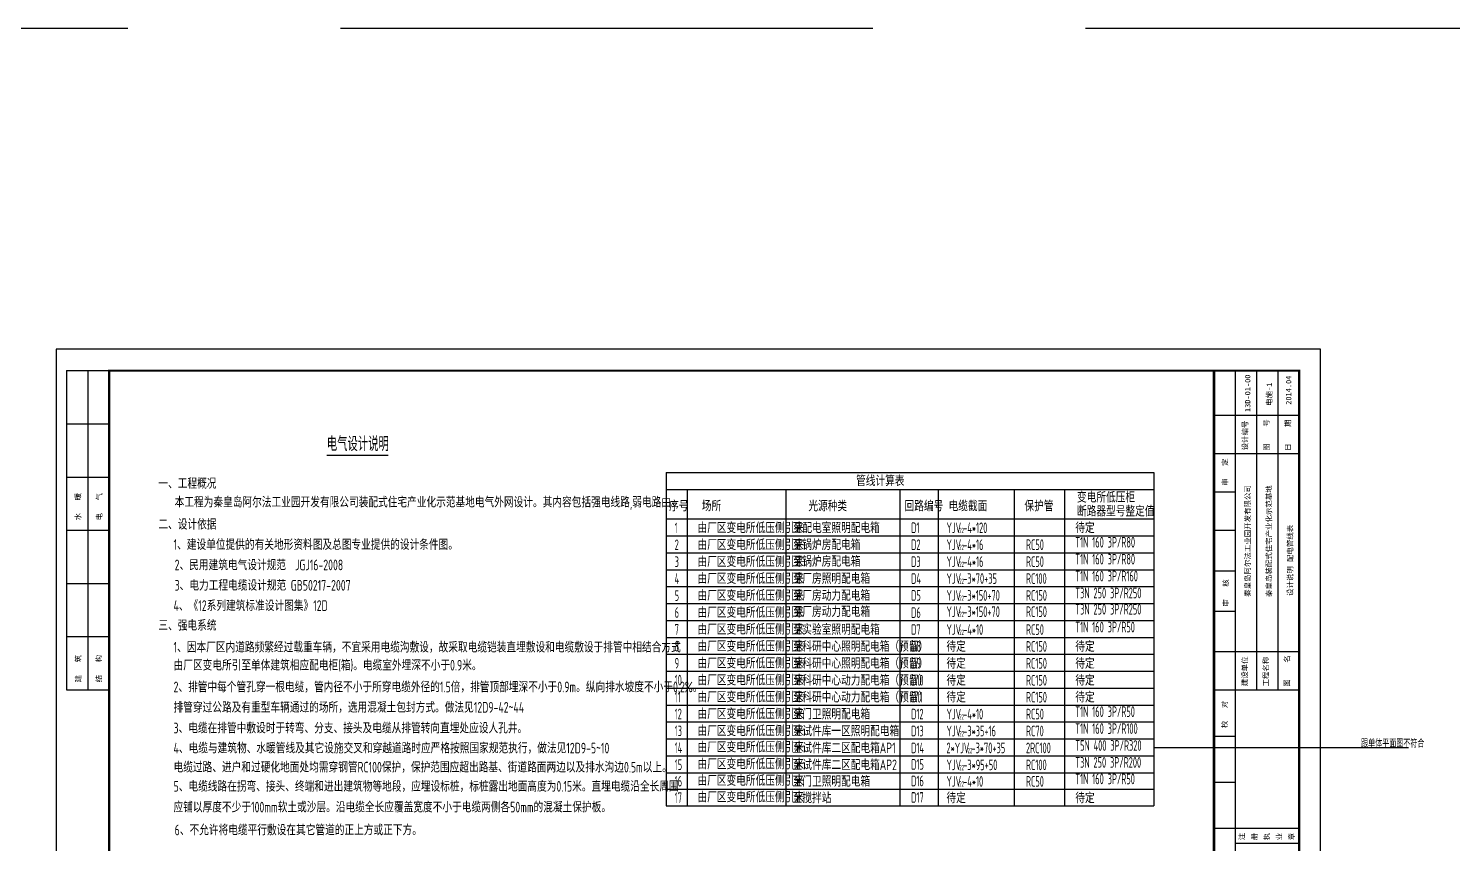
# Model space of a CAD drawing. Header units: millimetres. Extents: x 451834 to 908217, y 418823 to 838421.
# Drawn here: x 452459 to 453128, y 419258 to 419641 of the extents above; entities that cross this region are included whole.
import ezdxf

# ---------------------------------------------------------------- set-up
doc = ezdxf.new("R2010")
doc.units = ezdxf.units.MM
doc.header["$LTSCALE"] = 1000
doc.linetypes.add('DASH', pattern=[0.35, 0.25, -0.1])
for name, color, linetype in [('DOTLN', 2, 'DASH'), ('TEL_SYMB', 3, 'Continuous'), ('TEL_TEXT', 7, 'Continuous'), ('TEL_TITLE', 7, 'Continuous'), ('图框', 7, 'Continuous'), ('构件', 41, 'Continuous'), ('电气辅助', 6, 'Continuous')]:
    doc.layers.add(name, color=color, linetype=linetype)
doc.styles.add('_TEL_DIM', font='tssdeng.shx', dxfattribs={"width": 0.7, "height": 3.5, "bigfont": 'HZTXT.shx'})
doc.styles.get("Standard").update_dxf_attribs({"font": 'txt', "bigfont": 'gbcbig.shx'})
doc.styles.add('广建图框2', font='simhei_0.ttf')

# ---------------------------------------------------------------- blocks, each defined once
blk = doc.blocks.new('HUIQIAN')
at = {"layer": '图框'}
for p, q in [((-2000, 0), (-2000, -15000)), ((-2000, 0), (0, 0)), ((-1000, 0), (-1000, -15000)), ((0, 0), (0, -15000)), ((-2000, -2500), (0, -2500)), ((-2000, -5000), (0, -5000)), ((-2000, -7500), (0, -7500)), ((-2000, -10000), (0, -10000)), ((0, -12500), (-2000, -12500)), ((-2000, -15000), (0, -15000))]:
    blk.add_line(p, q, dxfattribs=at)
at = {"layer": '图框', "style": '广建图框2'}
for s, p in [('水   暖  ', (-1342, -7035)), ('电   气 ', (-342, -7035)), ('建   筑', (-1333, -14645)), ('结   构', (-360, -14645))]:
    blk.add_text(s, height=250, rotation=90, dxfattribs=at).set_placement(p)

msp = doc.modelspace()

# ---------------------------------------------------------------- linework, layer by layer
at = {"layer": 'DOTLN', "linetype": 'DASH'}
msp.add_lwpolyline([(451834.349, 418822.772), (453905.177, 418822.772), (453905.177, 419640.592), (451834.349, 419640.592)], close=True, dxfattribs=at)
at = {"layer": 'TEL_SYMB', "const_width": 0.7}
msp.add_lwpolyline([(452598.698, 419440.077), (452627.651, 419440.077)], dxfattribs=at)
at = {"layer": 'TEL_TEXT'}
for p, q in [((452758.077, 419432.046), (452987.276, 419432.046)), ((452758.077, 419432.046), (452758.077, 419275.468)), ((452987.276, 419432.046), (452987.276, 419275.468)), ((452758.077, 419424.1), (452987.276, 419424.1)), ((452767.937, 419424.1), (452767.937, 419275.468)), ((452814.338, 419424.1), (452814.338, 419275.468)), ((452867.886, 419424.1), (452867.886, 419275.468)), ((452885.895, 419424.1), (452885.895, 419275.468)), ((452921.538, 419424.1), (452921.538, 419275.468)), ((452945.208, 419424.1), (452945.208, 419275.468)), ((452758.077, 419410.179), (452987.276, 419410.179)), ((452758.077, 419402.233), (452987.276, 419402.233)), ((452758.077, 419394.288), (452987.276, 419394.288)), ((452758.077, 419386.342), (452987.276, 419386.342)), ((452758.077, 419378.396), (452987.276, 419378.396)), ((452758.077, 419370.45), (452987.276, 419370.45)), ((452758.077, 419362.505), (452987.276, 419362.505)), ((452758.077, 419354.559), (452987.276, 419354.559)), ((452758.077, 419346.613), (452987.276, 419346.613)), ((452758.077, 419338.668), (452987.276, 419338.668)), ((452758.077, 419330.722), (452987.276, 419330.722)), ((452758.077, 419322.776), (452987.276, 419322.776)), ((452758.077, 419314.83), (452987.276, 419314.83)), ((452758.077, 419306.885), (452987.276, 419306.885)), ((452758.077, 419298.939), (452987.276, 419298.939)), ((452758.077, 419290.987), (452987.276, 419290.987)), ((452758.077, 419283.228), (452987.276, 419283.228)), ((452758.077, 419275.468), (452987.276, 419275.468))]:
    msp.add_line(p, q, dxfattribs=at)
at = {"layer": 'TEL_TITLE', "linetype": 'Continuous'}
msp.add_lwpolyline([(452471.472, 419069.878), (453065.472, 419069.878), (453065.472, 419489.878), (452471.472, 419489.878)], close=True, dxfattribs=at)
at = {"layer": 'TEL_TITLE', "linetype": 'Continuous', "const_width": 1}
msp.add_lwpolyline([(452496.472, 419079.878), (453055.472, 419079.878), (453055.472, 419479.878), (452496.472, 419479.878)], close=True, dxfattribs=at)
at = {"layer": '构件'}
for p, q in [((453025.472, 419479.878), (453025.472, 419079.878)), ((453025.472, 419479.878), (453025.472, 419079.878)), ((453025.472, 419479.878), (453025.472, 419079.878)), ((453025.472, 419479.878), (453025.472, 419079.878)), ((453035.472, 419479.878), (453035.472, 419329.878)), ((453035.472, 419479.878), (453035.472, 419440.878)), ((453035.472, 419479.878), (453035.472, 419329.878)), ((453035.472, 419479.878), (453035.472, 419440.878)), ((453035.472, 419479.878), (453035.472, 419329.878)), ((453035.472, 419479.878), (453035.472, 419440.878)), ((453035.472, 419479.878), (453035.472, 419329.878)), ((453035.472, 419479.878), (453035.472, 419440.878)), ((453045.472, 419479.878), (453045.472, 419329.878)), ((453045.472, 419479.878), (453045.472, 419440.878)), ((453045.472, 419479.878), (453045.472, 419329.878)), ((453045.472, 419479.878), (453045.472, 419440.878)), ((453045.472, 419479.878), (453045.472, 419329.878)), ((453045.472, 419479.878), (453045.472, 419440.878)), ((453045.472, 419479.878), (453045.472, 419329.878)), ((453045.472, 419479.878), (453045.472, 419440.878)), ((453015.472, 419458.878), (453055.472, 419458.878)), ((453015.472, 419458.878), (453055.472, 419458.878)), ((453015.472, 419458.878), (453055.472, 419458.878)), ((453015.472, 419458.878), (453055.472, 419458.878)), ((453015.472, 419440.878), (453055.472, 419440.878)), ((453015.472, 419440.878), (453055.472, 419440.878)), ((453015.472, 419440.878), (453055.472, 419440.878)), ((453015.472, 419440.878), (453055.472, 419440.878)), ((453015.472, 419422.878), (453025.472, 419422.878)), ((453015.472, 419422.878), (453025.472, 419422.878)), ((453015.472, 419422.878), (453025.472, 419422.878)), ((453015.472, 419422.878), (453025.472, 419422.878)), ((453015.472, 419404.878), (453025.472, 419404.878)), ((453015.472, 419404.878), (453025.472, 419404.878)), ((453015.472, 419404.878), (453025.472, 419404.878)), ((453015.472, 419404.878), (453025.472, 419404.878)), ((453015.472, 419385.878), (453025.472, 419385.878)), ((453015.472, 419385.878), (453025.472, 419385.878)), ((453015.472, 419385.878), (453025.472, 419385.878)), ((453015.472, 419385.878), (453025.472, 419385.878)), ((453015.472, 419366.878), (453025.472, 419366.878)), ((453015.472, 419366.878), (453025.472, 419366.878)), ((453015.472, 419366.878), (453025.472, 419366.878)), ((453015.472, 419366.878), (453025.472, 419366.878)), ((453015.472, 419347.878), (453055.472, 419347.878)), ((453015.472, 419347.878), (453055.472, 419347.878)), ((453015.472, 419347.878), (453055.472, 419347.878)), ((453015.472, 419347.878), (453055.472, 419347.878)), ((453015.472, 419329.878), (453055.472, 419329.878)), ((453015.472, 419329.878), (453055.472, 419329.878)), ((453015.472, 419329.878), (453055.472, 419329.878)), ((453015.472, 419329.878), (453055.472, 419329.878)), ((453015.472, 419308.211), (453025.472, 419308.211)), ((453015.472, 419308.211), (453025.472, 419308.211)), ((453015.472, 419308.211), (453025.472, 419308.211)), ((453015.472, 419308.211), (453025.472, 419308.211)), ((453015.472, 419286.544), (453025.472, 419286.544)), ((453015.472, 419286.544), (453025.472, 419286.544)), ((453015.472, 419286.544), (453025.472, 419286.544)), ((453015.472, 419286.544), (453025.472, 419286.544)), ((453015.472, 419286.544), (453025.472, 419286.544)), ((453015.472, 419286.544), (453025.472, 419286.544)), ((453015.472, 419264.878), (453055.472, 419264.878)), ((453015.472, 419264.878), (453055.472, 419264.878)), ((453015.472, 419264.878), (453055.472, 419264.878)), ((453015.472, 419264.878), (453055.472, 419264.878)), ((453025.472, 419257.878), (453055.472, 419257.878)), ((453025.472, 419257.878), (453055.472, 419257.878)), ((453025.472, 419257.878), (453055.472, 419257.878)), ((453025.472, 419257.878), (453055.472, 419257.878))]:
    msp.add_line(p, q, dxfattribs=at)
at = {"layer": '构件', "const_width": 1.2}
for points in [[(453015.472, 419479.878), (453015.472, 419079.878)], [(453015.472, 419479.878), (453015.472, 419079.878), (453055.472, 419079.878)], [(453015.472, 419479.878), (453015.472, 419079.878), (453055.472, 419079.878)], [(453015.472, 419479.878), (453015.472, 419079.878), (453055.472, 419079.878)]]:
    msp.add_lwpolyline(points, dxfattribs=at)
at = {"layer": '电气辅助'}
msp.add_line((452987.276, 419302.845), (453106.834, 419302.845), dxfattribs=at)

# ---------------------------------------------------------------- block references
at = {"xscale": 0.01, "yscale": 0.01, "zscale": 0.01}
msp.add_blockref('HUIQIAN', (452496.472, 419479.878), dxfattribs=at)

# ---------------------------------------------------------------- texts
at = {"layer": 'TEL_SYMB', "color": 7}
msp.add_text('电气设计说明', height=6.7518, dxfattribs=at).set_placement((452598.698, 419442.073))
at = {"layer": 'TEL_TEXT', "style": '_TEL_DIM'}
for s, height, width, p in [('管线计算表', 5, 0.7, (452847.335, 419425.61)), ('序号', 5, 0.7, (452759.507, 419413.803)), ('场所', 5, 0.7, (452774.872, 419413.803)), ('光源种类', 5, 0.7, (452824.921, 419413.803)), ('回路编号', 5, 0.7, (452870.115, 419413.803)), ('电缆截面', 5, 0.7, (452890.792, 419413.803)), ('保护管', 5, 0.7, (452926.434, 419413.803)), ('变电所低压柜', 5, 0.7, (452951.116, 419417.897)), ('断路器型号整定值', 5, 0.7, (452951.116, 419411.34)), ('1', 5, 0.56, (452762.109, 419403.497)), ('由厂区变电所低压侧引来', 5, 0.7, (452772.819, 419403.543)), ('至配电室照明配电箱', 5, 0.7, (452817.536, 419403.543)), ('D1', 5, 0.56, (452873.211, 419403.543)), ('YJV', 5, 0.56, (452889.798, 419403.543)), ('22', 2.5, 0.56, (452895.828, 419403.543)), ('-4*120', 5, 0.56, (452897.659, 419403.543)), ('待定', 5, 0.7, (452950.336, 419403.543)), ('2', 5, 0.56, (452762.109, 419395.552)), ('由厂区变电所低压侧引来', 5, 0.7, (452772.819, 419395.597)), ('至锅炉房配电箱', 5, 0.7, (452817.536, 419395.597)), ('D2', 5, 0.56, (452873.211, 419395.597)), ('YJV', 5, 0.56, (452889.798, 419395.597)), ('22', 2.5, 0.56, (452895.828, 419395.597)), ('-4*16', 5, 0.56, (452897.659, 419395.597)), ('RC50', 5, 0.56, (452927.149, 419395.597)), ('T1N 160 3P/R80', 5, 0.56, (452950.336, 419396.751)), ('3', 5, 0.56, (452762.109, 419387.606)), ('由厂区变电所低压侧引来', 5, 0.7, (452772.819, 419387.652)), ('至锅炉房配电箱', 5, 0.7, (452817.536, 419387.775)), ('D3', 5, 0.56, (452873.211, 419387.652)), ('YJV', 5, 0.56, (452889.798, 419387.652)), ('-4*16', 5, 0.56, (452897.659, 419387.652)), ('RC50', 5, 0.56, (452927.149, 419387.652)), ('T1N 160 3P/R80', 5, 0.56, (452950.336, 419388.805)), ('4', 5, 0.56, (452762.109, 419379.66)), ('由厂区变电所低压侧引来', 5, 0.7, (452772.819, 419379.706)), ('至厂房照明配电箱', 5, 0.7, (452817.536, 419379.713)), ('D4', 5, 0.56, (452873.211, 419379.706)), ('YJV', 5, 0.56, (452889.798, 419379.706)), ('22', 2.5, 0.56, (452895.828, 419387.652)), ('-3*70+35', 5, 0.56, (452897.659, 419379.706)), ('RC100', 5, 0.56, (452927.149, 419379.706)), ('T1N 160 3P/R160', 5, 0.56, (452950.336, 419380.86)), ('由厂区变电所低压侧引来', 5, 0.7, (452772.819, 419371.76)), ('至厂房动力配电箱', 5, 0.7, (452817.536, 419371.767)), ('22', 2.5, 0.56, (452895.828, 419379.706)), ('T3N 250 3P/R250', 5, 0.56, (452950.336, 419372.914)), ('5', 5, 0.56, (452762.109, 419371.714)), ('D5', 5, 0.56, (452873.211, 419371.76)), ('YJV', 5, 0.56, (452889.798, 419371.76)), ('22', 2.5, 0.56, (452895.828, 419371.76)), ('-3*150+70', 5, 0.56, (452897.659, 419371.76)), ('RC150', 5, 0.56, (452927.149, 419371.76)), ('6', 5, 0.56, (452762.109, 419363.769)), ('由厂区变电所低压侧引来', 5, 0.7, (452772.819, 419363.814)), ('至厂房动力配电箱', 5, 0.7, (452817.536, 419364.136)), ('D6', 5, 0.56, (452873.211, 419363.706)), ('YJV', 5, 0.56, (452889.798, 419364.13)), ('22', 2.5, 0.56, (452895.828, 419364.13)), ('-3*150+70', 5, 0.56, (452897.659, 419364.13)), ('RC150', 5, 0.56, (452927.149, 419364.13)), ('T3N 250 3P/R250', 5, 0.56, (452950.336, 419365.283)), ('7', 5, 0.56, (452762.109, 419355.823)), ('由厂区变电所低压侧引来', 5, 0.7, (452772.819, 419355.869)), ('至实验室照明配电箱', 5, 0.7, (452817.536, 419355.757)), ('D7', 5, 0.56, (452873.211, 419355.76)), ('YJV', 5, 0.56, (452889.798, 419355.75)), ('22', 2.5, 0.56, (452895.828, 419355.75)), ('-4*10', 5, 0.56, (452897.659, 419355.75)), ('RC50', 5, 0.56, (452927.149, 419355.75)), ('T1N 160 3P/R50', 5, 0.56, (452950.336, 419356.904)), ('8', 5, 0.56, (452762.109, 419347.877)), ('由厂区变电所低压侧引来', 5, 0.7, (452772.819, 419347.923)), ('至科研中心照明配电箱（预留）', 5, 0.7, (452817.536, 419347.811)), ('D8', 5, 0.56, (452873.211, 419347.815)), ('待定', 5, 0.7, (452889.798, 419347.804)), ('RC150', 5, 0.56, (452927.149, 419347.804)), ('待定', 5, 0.7, (452950.336, 419347.804)), ('9', 5, 0.56, (452762.109, 419339.932)), ('由厂区变电所低压侧引来', 5, 0.7, (452772.819, 419339.977)), ('至科研中心照明配电箱（预留）', 5, 0.7, (452817.536, 419339.865)), ('D9', 5, 0.56, (452873.211, 419339.869)), ('待定', 5, 0.7, (452889.798, 419339.859)), ('RC150', 5, 0.56, (452927.149, 419339.859)), ('待定', 5, 0.7, (452950.336, 419339.859)), ('由厂区变电所低压侧引来', 5, 0.7, (452772.819, 419332.032)), ('至科研中心动力配电箱（预留）', 5, 0.7, (452817.536, 419331.92)), ('待定', 5, 0.7, (452889.798, 419331.913)), ('待定', 5, 0.7, (452950.336, 419331.913)), ('10', 5, 0.56, (452762.109, 419331.986)), ('D10', 5, 0.56, (452873.211, 419331.923)), ('RC150', 5, 0.56, (452927.149, 419331.913)), ('11', 5, 0.56, (452762.109, 419324.04)), ('由厂区变电所低压侧引来', 5, 0.7, (452772.819, 419324.086)), ('至科研中心动力配电箱（预留）', 5, 0.7, (452817.536, 419323.974)), ('D11', 5, 0.56, (452873.211, 419323.978)), ('待定', 5, 0.7, (452889.798, 419323.967)), ('RC150', 5, 0.56, (452927.149, 419323.967)), ('待定', 5, 0.7, (452950.336, 419323.967)), ('12', 5, 0.56, (452762.109, 419316.094)), ('由厂区变电所低压侧引来', 5, 0.7, (452772.819, 419316.14)), ('至门卫照明配电箱', 5, 0.7, (452817.536, 419316.028)), ('D12', 5, 0.56, (452873.211, 419316.032)), ('YJV', 5, 0.56, (452889.798, 419316.022)), ('22', 2.5, 0.56, (452895.828, 419316.022)), ('-4*10', 5, 0.56, (452897.659, 419316.022)), ('RC50', 5, 0.56, (452927.149, 419316.022)), ('T1N 160 3P/R50', 5, 0.56, (452950.336, 419317.175)), ('13', 5, 0.56, (452762.109, 419308.149)), ('由厂区变电所低压侧引来', 5, 0.7, (452772.819, 419308.194)), ('至试件库一区照明配电箱', 5, 0.7, (452817.536, 419308.082)), ('D13', 5, 0.56, (452873.211, 419308.086)), ('YJV', 5, 0.56, (452889.798, 419308.076)), ('22', 2.5, 0.56, (452895.828, 419308.076)), ('-3*35+16', 5, 0.56, (452897.659, 419308.076)), ('RC70', 5, 0.56, (452927.149, 419308.076)), ('T1N 160 3P/R100', 5, 0.56, (452950.336, 419309.23)), ('14', 5, 0.56, (452762.109, 419300.203)), ('由厂区变电所低压侧引来', 5, 0.7, (452772.819, 419300.551)), ('至试件库二区配电箱AP1', 5, 0.7, (452817.536, 419300.137)), ('D14', 5, 0.56, (452873.211, 419300.134)), ('2*YJV', 5, 0.56, (452889.798, 419300.13)), ('-3*70+35', 5, 0.56, (452901.536, 419300.13)), ('2RC100', 5, 0.56, (452927.149, 419300.13)), ('T5N 400 3P/R320', 5, 0.56, (452950.336, 419301.284)), ('跟单体平面图不符合', 3.5, 0.7, (453084.584, 419302.845)), ('15', 5, 0.56, (452762.109, 419292.251)), ('由厂区变电所低压侧引来', 5, 0.7, (452772.819, 419292.6)), ('至试件库二区配电箱AP2', 5, 0.7, (452817.536, 419292.191)), ('D15', 5, 0.56, (452873.211, 419292.377)), ('YJV', 5, 0.56, (452889.798, 419292.178)), ('-3*95+50', 5, 0.56, (452897.659, 419292.178)), ('22', 2.5, 0.56, (452899.705, 419300.13)), ('RC100', 5, 0.56, (452927.149, 419292.178)), ('T3N 250 3P/R200', 5, 0.56, (452950.336, 419293.332)), ('由厂区变电所低压侧引来', 5, 0.7, (452772.819, 419284.84)), ('22', 2.5, 0.56, (452895.828, 419292.178)), ('T1N 160 3P/R50', 5, 0.56, (452950.336, 419285.573)), ('16', 5, 0.56, (452762.109, 419284.492)), ('至门卫照明配电箱', 5, 0.7, (452817.536, 419284.432)), ('D16', 5, 0.56, (452873.211, 419284.617)), ('YJV', 5, 0.56, (452889.798, 419284.419)), ('22', 2.5, 0.56, (452895.828, 419284.419)), ('-4*10', 5, 0.56, (452897.659, 419284.419)), ('RC50', 5, 0.56, (452927.149, 419284.419)), ('17', 5, 0.56, (452762.109, 419276.732)), ('由厂区变电所低压侧引来', 5, 0.7, (452772.819, 419277.081)), ('至搅拌站', 5, 0.7, (452817.536, 419276.672)), ('D17', 5, 0.56, (452873.211, 419276.858)), ('待定', 5, 0.7, (452889.798, 419276.66)), ('待定', 5, 0.7, (452950.336, 419276.66))]:
    msp.add_text(s, height=height, dxfattribs=dict(at, width=width)).set_placement(p)
at = {"layer": 'TEL_TEXT', "linetype": 'Continuous', "style": '_TEL_DIM', "width": 0.7}
for s, p in [('一、工程概况', (452519.558, 419424.395)), ('本工程为秦皇岛阿尔法工业园开发有限公司装配式住宅产业化示范基地电气外网设计。其内容包括强电线路,弱电路由。', (452527.21, 419415.589)), ('二、设计依据', (452519.558, 419405.182)), ('1、建设单位提供的有关地形资料图及总图专业提供的设计条件图。', (452526.695, 419395.668)), ('2、民用建筑电气设计规范  JGJ16-2008', (452527.21, 419386.093)), ('3、电力工程电缆设计规范 GB50217-2007', (452527.21, 419376.517)), ('4、《12系列建筑标准设计图集》12D', (452526.695, 419366.981)), ('三、强电系统', (452519.558, 419357.707)), ('1、因本厂区内道路频繁经过载重车辆，不宜采用电缆沟敷设，故采取电缆铠装直埋敷设和电缆敷设于排管中相结合方式', (452526.695, 419347.453)), ('由厂区变电所引至单体建筑相应配电柜(箱)。电缆室外埋深不小于0.9米。', (452526.695, 419338.99)), ('2、排管中每个管孔穿一根电缆，管内径不小于所穿电缆外径的1.5倍，排管顶部埋深不小于0.9m。纵向排水坡度不小于0.2%。', (452526.695, 419328.777)), ('排管穿过公路及有重型车辆通过的场所，选用混凝土包封方式。做法见12D9-42~44', (452526.695, 419319.201)), ('3、电缆在排管中敷设时于转弯、分支、接头及电缆从排管转向直埋处应设人孔井。', (452526.695, 419309.487)), ('4、电缆与建筑物、水暖管线及其它设施交叉和穿越道路时应严格按照国家规范执行，做法见12D9-5~10', (452526.695, 419300.05)), ('电缆过路、进户和过硬化地面处均需穿钢管RC100保护，保护范围应超出路基、街道路面两边以及排水沟边0.5m以上。', (452526.695, 419291.089)), ('5、电缆线路在拐弯、接头、终端和进出建筑物等地段，应埋设标桩，标桩露出地面高度为0.15米。直埋电缆沿全长周围', (452526.695, 419282.089)), ('应铺以厚度不少于100mm软土或沙层。沿电缆全长应覆盖宽度不小于电缆两侧各50mm的混凝土保护板。', (452526.695, 419272.341)), ('6、不允许将电缆平行敷设在其它管道的正上方或正下方。', (452527.21, 419261.608))]:
    msp.add_text(s, height=5, dxfattribs=at).set_placement(p)
at = {"layer": '图框', "style": '广建图框2'}
for s, p in [('13D-01-00', (453032.567, 419460.428)), ('电施-1', (453042.704, 419463.312)), ('2014.04', (453051.776, 419463.828)), ('设计编号', (453031.314, 419442.418)), ('设计编号', (453031.314, 419442.418)), ('设计编号', (453031.314, 419442.418)), ('设计编号', (453031.314, 419442.418)), ('图    号', (453041.421, 419442.218)), ('图    号', (453041.421, 419442.218)), ('图    号', (453041.421, 419442.218)), ('图    号', (453041.421, 419442.218)), ('日    期', (453051.493, 419442.113)), ('日    期', (453051.493, 419442.113)), ('日    期', (453051.493, 419442.113)), ('日    期', (453051.493, 419442.113)), ('审   定', (453021.899, 419425.79)), ('审   定', (453021.899, 419425.79)), ('审   定', (453021.899, 419425.79)), ('审   定', (453021.899, 419425.79)), ('秦皇岛阿尔法工业园开发有限公司', (453032.548, 419373.612)), ('秦皇岛装配式住宅产业化示范基地', (453042.548, 419373.526)), ('设计说明 配电管线表', (453052.51, 419373.998)), ('审   核', (453022.304, 419369.01)), ('审   核', (453022.304, 419369.01)), ('审   核', (453022.304, 419369.01)), ('审   核', (453022.304, 419369.01)), ('建设单位', (453031.191, 419331.592)), ('建设单位', (453031.191, 419331.592)), ('建设单位', (453031.191, 419331.592)), ('建设单位', (453031.191, 419331.592)), ('工程名称', (453041.091, 419331.506)), ('工程名称', (453041.091, 419331.506)), ('工程名称', (453041.091, 419331.506)), ('工程名称', (453041.091, 419331.506)), ('图    名', (453051.057, 419331.374)), ('图    名', (453051.057, 419331.374)), ('图    名', (453051.057, 419331.374)), ('图    名', (453051.057, 419331.374)), ('校   对', (453021.661, 419311.974)), ('校   对', (453021.661, 419311.974)), ('校   对', (453021.661, 419311.974)), ('校   对', (453021.661, 419311.974)), ('注', (453029.81, 419259.24)), ('注', (453029.81, 419259.24)), ('注', (453029.81, 419259.24)), ('注', (453029.81, 419259.24)), ('册', (453035.674, 419259.24)), ('册', (453035.674, 419259.24)), ('册', (453035.674, 419259.24)), ('册', (453035.674, 419259.24)), ('执', (453041.537, 419259.24)), ('执', (453041.537, 419259.24)), ('执', (453041.537, 419259.24)), ('执', (453041.537, 419259.24)), ('业', (453047.4, 419259.24)), ('业', (453047.4, 419259.24)), ('业', (453047.4, 419259.24)), ('业', (453047.4, 419259.24)), ('章', (453053.264, 419259.24)), ('章', (453053.264, 419259.24)), ('章', (453053.264, 419259.24)), ('章', (453053.264, 419259.24))]:
    msp.add_text(s, height=2.5, rotation=90, dxfattribs=at).set_placement(p)

doc.saveas('drawing.dxf')
